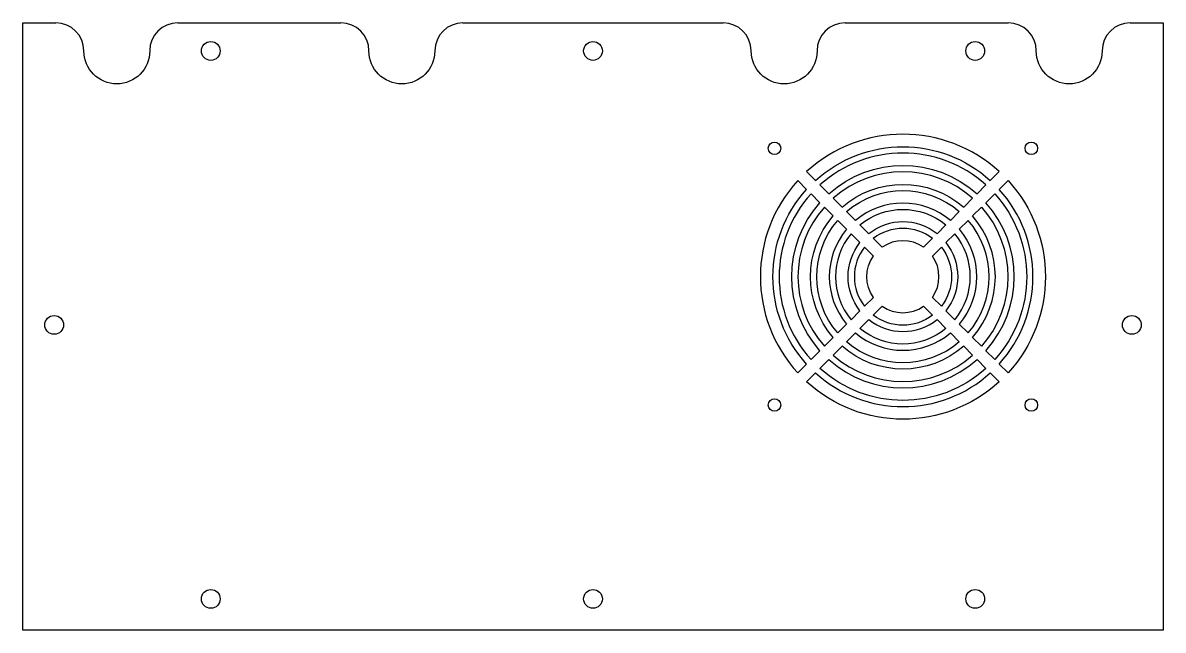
# Model space of a CAD drawing. Header units: millimetres. Extents: x 364 to 728, y 0 to 194.
import ezdxf

# ---------------------------------------------------------------- set-up
doc = ezdxf.new("R2010")
doc.units = ezdxf.units.MM
doc.layers.get('0').update_dxf_attribs({"linetype": 'CONTINUOUS'})

msp = doc.modelspace()

# ---------------------------------------------------------------- linework, layer by layer
for p, q in [((364, 0), (364, 194)), ((364, 194), (374.5, 194)), ((413.5, 194), (465.5, 194)), ((504.5, 194), (587.5, 194)), ((626.5, 194), (678.5, 194)), ((717.5, 194), (728, 194)), ((728, 194), (728, 0)), ((728, 0), (364, 0))]:
    msp.add_line(p, q)
for points in [[(614.2, 146.46), (617.03, 143.63, -0.386246), (672.82, 143.63), (675.66, 146.46, 0.388685)], [(668.58, 139.38), (671.41, 142.21, 0.384843), (618.45, 142.21), (621.28, 139.38, -0.381567)], [(622.7, 137.97), (625.53, 135.13, -0.375005), (664.32, 135.13), (667.16, 137.97, 0.379638)], [(614.2, 140.8), (611.37, 143.63, 0.388685), (611.37, 82.18), (614.2, 85.01, -0.386246)], [(675.65, 85.01, 0.386246), (675.65, 140.8), (678.48, 143.63, -0.388685), (678.48, 82.18)], [(618.45, 136.55), (615.62, 139.39, 0.384843), (615.62, 86.42), (618.45, 89.26, -0.381567)], [(660.07, 130.88, 0.365135), (629.78, 130.88), (626.95, 133.71, -0.372188), (662.91, 133.71)], [(671.4, 89.26, 0.381567), (671.4, 136.55), (674.24, 139.39, -0.384843), (674.24, 86.42)], [(622.7, 132.3), (619.87, 135.14, 0.379638), (619.87, 90.67), (622.7, 93.51, -0.375005)], [(667.15, 93.51, 0.375005), (667.15, 132.3), (669.99, 135.14, -0.379638), (669.99, 90.67)], [(631.2, 129.46, -0.360638), (658.65, 129.46), (655.81, 126.61, 0.348605), (634.05, 126.61)], [(626.96, 128.05, 0.365135), (626.96, 97.76), (624.12, 94.93, -0.372188), (624.12, 130.89)], [(635.47, 125.19, -0.340295), (654.38, 125.19), (651.52, 122.33, 0.315151), (638.33, 122.33)], [(665.74, 130.89), (662.9, 128.05, -0.365135), (662.9, 97.76), (665.74, 94.93, 0.372188)], [(631.22, 123.78), (628.38, 126.63, 0.360638), (628.38, 99.18), (631.22, 102.03, -0.348605)], [(661.48, 126.63), (658.63, 123.78, -0.348605), (658.63, 102.03), (661.48, 99.18, 0.360638)], [(635.51, 119.5), (632.64, 122.36, 0.340295), (632.64, 103.45), (635.51, 106.31, -0.315151)], [(657.21, 122.36, -0.340295), (657.21, 103.45), (654.35, 106.31, 0.315151), (654.35, 119.5)], [(638.33, 103.48, 0.315151), (651.52, 103.48), (654.38, 100.62, -0.340295), (635.47, 100.62)], [(634.05, 99.2, 0.348605), (655.81, 99.2), (658.65, 96.35, -0.360638), (631.2, 96.35)], [(629.78, 94.93, 0.365135), (660.07, 94.93), (662.91, 92.1, -0.372188), (626.95, 92.1)], [(625.53, 90.68), (622.7, 87.85, 0.379638), (667.16, 87.85), (664.32, 90.68, -0.375005)], [(671.41, 83.6, -0.384843), (618.45, 83.6), (621.28, 86.43, 0.381567), (668.58, 86.43)], [(617.03, 82.18, 0.386246), (672.82, 82.18), (675.66, 79.35, -0.388685), (614.2, 79.35)]]:
    msp.add_lwpolyline(points, format="xyb", close=True)
for centre, radius in [((424, 185), 3), ((546, 185), 3), ((668, 185), 3), ((603.93, 153.91), 2), ((685.93, 153.91), 2), ((374, 97.5), 3), ((718, 97.5), 3), ((603.93, 71.91), 2), ((685.93, 71.91), 2), ((424, 10), 3), ((546, 10), 3), ((668, 10), 3)]:
    msp.add_circle(centre, radius)
for centre, start, end in [((374.5, 185), 0, 90), ((413.5, 185), 90, 180), ((465.5, 185), 0, 90), ((504.5, 185), 90, 180), ((587.5, 185), 0, 90), ((626.5, 185), 90, 180), ((678.5, 185), 0, 90), ((717.5, 185), 90, 180)]:
    msp.add_arc(centre, 9, start, end)
at = {"extrusion": (0, 0, -1)}
for centre, start, end in [((-394, 185), -180, 0), ((-485, 185), 180, 360), ((-607, 185), 180, 360), ((-698, 185), -180, 0)]:
    msp.add_arc(centre, 10.5, start, end, dxfattribs=at)

doc.saveas('drawing.dxf')
